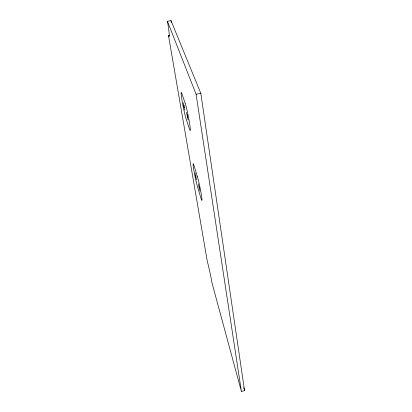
<?xml version="1.0" encoding="UTF-8"?>
<svg xmlns="http://www.w3.org/2000/svg" width="412" height="412" viewBox="0 0 412 412"><rect width="100%" height="100%" fill="white"/><g stroke="black" fill="none" stroke-linecap="round" stroke-linejoin="round"><path stroke-width="0.62" d="M195.741 177.217L195.839 175.594M199.084 188.186L199.223 186.657M241.401 391.4L244.558 390.664L200.809 93.308L170.995 20.6L167.442 21.27A22.346 1.288 79.2 0 1 168.477 35.489L207.303 261.368A15.661 0.736 77.8 0 1 212.118 283.379L241.401 391.4L196.081 94.245L167.442 21.27M196.081 94.245L200.809 93.308M168.477 35.489L169.6 35.272M243.703 387.568L244.558 390.664M186.456 112.363L188.16 120.041M183.211 102.763L184.854 110.179M198.357 183.829L199.949 191.029M195.02 172.932L196.56 179.9M183.999 105.106L184.061 107.81M187.3 114.86L187.316 117.518M170.995 20.6A22.341 1.411 79.3 0 1 171.304 22.5M185.127 103.093L181.872 93.632A14.235 0.886 78.7 0 0 182.053 100.507A14.235 0.886 78.7 0 0 186.126 118.939L189.422 128.925A14.647 0.942 78.7 0 0 189.432 122.41A14.647 0.942 78.7 0 0 185.127 103.093M197.312 176.367L193.959 165.526A12.921 0.762 78.3 0 0 193.764 169.708A12.921 0.762 78.3 0 0 197.575 187.017L200.943 198.193A13.292 0.809 78.2 0 0 201.329 194.495A13.292 0.809 78.2 0 0 197.312 176.367"/></g></svg>
